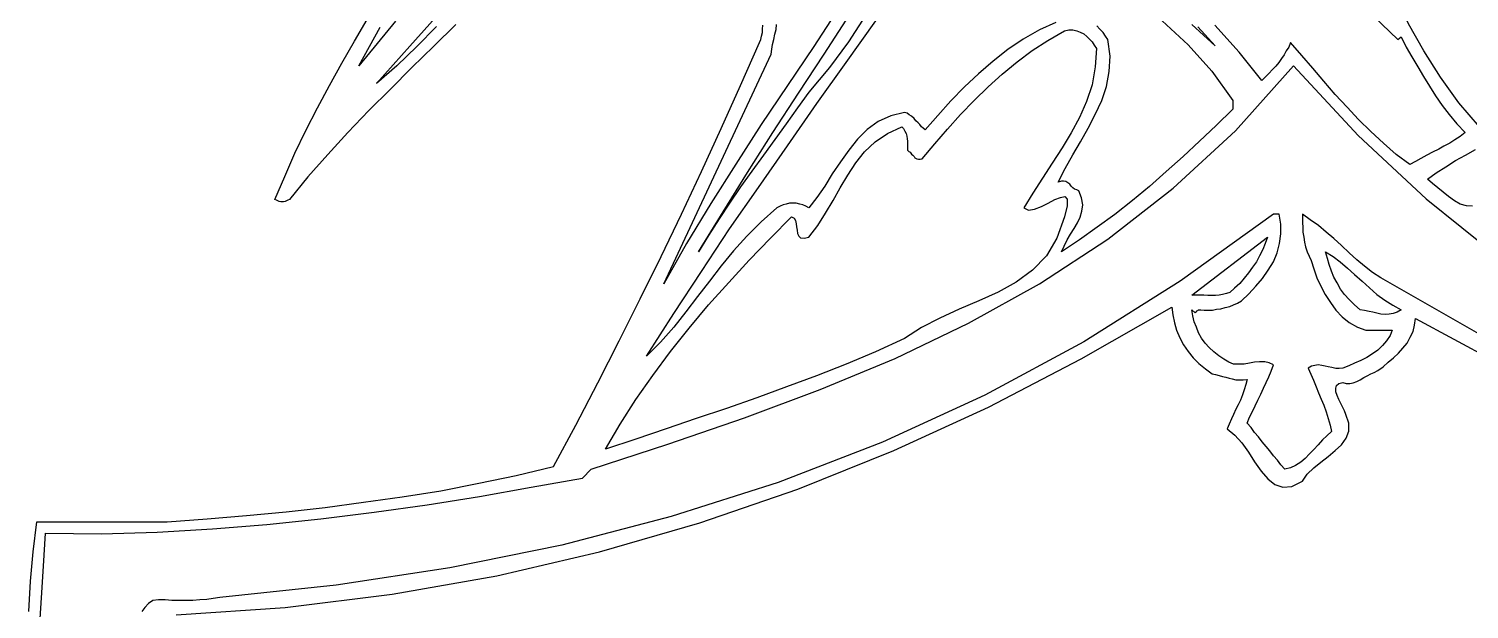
# Model space of a CAD drawing. Extents: x 0.04 to 5.96, y 0.04 to 9.15.
# Drawn here: x 0.054 to 3.341, y 5.681 to 7.005 of the extents above; entities that cross this region are included whole.
import ezdxf

# ---------------------------------------------------------------- set-up
doc = ezdxf.new("R2010")
doc.units = 0
doc.layers.add('1', color=7, linetype='Continuous')

msp = doc.modelspace()

# ---------------------------------------------------------------- linework, layer by layer
for points in [[(0.054, 5.676), (0.058, 5.745), (0.064, 5.812), (0.072, 5.88), (0.1, 5.88), (0.129, 5.88), (0.158, 5.88), (0.188, 5.88), (0.218, 5.88), (0.249, 5.88), (0.279, 5.88), (0.31, 5.88), (0.34, 5.88), (0.37, 5.88), (0.461, 5.887), (0.551, 5.895), (0.641, 5.903), (0.73, 5.913), (0.818, 5.925), (0.906, 5.937), (0.994, 5.951), (1.081, 5.968), (1.166, 5.986), (1.251, 6.006), (1.302, 6.101), (1.352, 6.197), (1.401, 6.293), (1.449, 6.389), (1.497, 6.485), (1.543, 6.582), (1.589, 6.679), (1.634, 6.777), (1.678, 6.875), (1.721, 6.973), (1.724, 6.98), (1.726, 6.988), (1.728, 6.996), (1.728, 7.004), (1.729, 7.013)], [(1.028, 7.014), (0.978, 6.965), (0.928, 6.916), (0.879, 6.867), (0.83, 6.818), (0.782, 6.768), (0.736, 6.718), (0.691, 6.667), (0.649, 6.615), (0.645, 6.614), (0.642, 6.612), (0.639, 6.611), (0.635, 6.61), (0.632, 6.61), (0.629, 6.61), (0.625, 6.611), (0.622, 6.612), (0.619, 6.614), (0.615, 6.615), (0.638, 6.668), (0.661, 6.721), (0.686, 6.773), (0.713, 6.824), (0.74, 6.875), (0.768, 6.926), (0.797, 6.976), (0.826, 7.026)]]:
    msp.add_lwpolyline(points)
at = {"layer": '1'}
for points in [[(3.364, 6.781), (3.317, 6.836), (3.275, 6.894), (3.237, 6.954), (3.202, 7.016), (3.172, 7.08), (3.144, 7.145), (3.119, 7.212), (3.097, 7.279), (3.077, 7.348), (3.059, 7.417), (3.064, 7.42), (3.069, 7.424), (3.075, 7.427), (3.082, 7.43), (3.088, 7.434), (3.096, 7.437), (3.103, 7.439), (3.11, 7.441), (3.118, 7.442), (3.125, 7.443)], [(0.984, 7.01), (0.939, 6.964), (0.894, 6.92), (0.847, 6.88), (0.923, 6.965), (1.002, 7.052)], [(1.903, 7.053), (1.845, 6.964), (1.785, 6.875), (1.725, 6.786), (1.667, 6.696), (1.61, 6.606), (1.555, 6.515), (1.503, 6.423), (1.748, 6.947), (1.749, 6.958), (1.751, 6.969), (1.754, 6.98), (1.756, 6.992), (1.759, 7.003), (1.76, 7.014)], [(1.963, 7.035), (1.924, 6.975), (1.881, 6.916), (1.834, 6.86), (1.808, 6.824), (1.782, 6.788), (1.756, 6.752), (1.73, 6.716), (1.704, 6.68), (1.678, 6.644), (1.653, 6.607), (1.629, 6.571), (1.605, 6.533), (1.582, 6.496), (1.638, 6.587), (1.694, 6.677), (1.752, 6.768), (1.81, 6.858), (1.869, 6.947), (1.927, 7.037)], [(3.105, 7.05), (3.178, 6.98)], [(0.891, 7.022), (0.807, 6.92), (0.856, 7.008)], [(2.49, 6.96), (2.487, 6.918), (2.48, 6.877), (2.467, 6.839), (2.451, 6.802), (2.432, 6.767), (2.412, 6.733), (2.389, 6.698), (2.367, 6.664), (2.345, 6.63), (2.324, 6.596), (2.335, 6.591), (2.349, 6.593), (2.365, 6.599), (2.38, 6.607), (2.395, 6.615), (2.408, 6.62), (2.418, 6.622), (2.423, 6.616), (2.423, 6.601), (2.417, 6.576), (2.4, 6.527), (2.376, 6.487), (2.344, 6.454), (2.307, 6.427), (2.266, 6.404), (2.222, 6.384), (2.177, 6.365), (2.133, 6.345), (2.091, 6.323), (2.052, 6.298), (1.986, 6.268), (1.919, 6.24), (1.851, 6.213), (1.783, 6.188), (1.715, 6.163), (1.646, 6.139), (1.577, 6.116), (1.508, 6.092), (1.439, 6.069), (1.37, 6.046), (1.403, 6.103), (1.439, 6.159), (1.478, 6.214), (1.518, 6.269), (1.561, 6.322), (1.605, 6.375), (1.651, 6.426), (1.698, 6.477), (1.746, 6.527), (1.794, 6.576), (1.8, 6.573), (1.803, 6.567), (1.805, 6.56), (1.806, 6.553), (1.807, 6.545), (1.808, 6.538), (1.811, 6.532), (1.815, 6.528), (1.823, 6.527), (1.834, 6.529), (1.854, 6.556), (1.872, 6.584), (1.889, 6.613), (1.905, 6.642), (1.923, 6.671), (1.941, 6.699), (1.961, 6.724), (1.985, 6.747), (2.013, 6.766), (2.046, 6.781), (2.05, 6.777), (2.053, 6.771), (2.056, 6.766), (2.057, 6.76), (2.058, 6.754), (2.059, 6.748), (2.059, 6.742), (2.059, 6.737), (2.059, 6.732), (2.059, 6.728), (2.062, 6.725), (2.065, 6.723), (2.068, 6.719), (2.071, 6.716), (2.074, 6.713), (2.076, 6.71), (2.08, 6.708), (2.084, 6.707), (2.088, 6.707), (2.092, 6.708), (2.121, 6.742), (2.15, 6.776), (2.18, 6.809), (2.211, 6.841), (2.243, 6.872), (2.275, 6.901), (2.309, 6.929), (2.343, 6.955), (2.379, 6.978), (2.417, 7), (2.427, 7.002), (2.436, 7.002), (2.445, 7), (2.453, 6.997), (2.461, 6.993), (2.468, 6.987), (2.474, 6.981), (2.48, 6.975), (2.485, 6.967), (2.49, 6.96)], [(2.397, 7.019), (2.36, 7.002), (2.323, 6.981), (2.288, 6.957), (2.254, 6.931), (2.221, 6.902), (2.189, 6.872), (2.158, 6.84), (2.128, 6.807), (2.099, 6.774), (2.095, 6.778), (2.091, 6.781), (2.087, 6.786), (2.083, 6.79), (2.078, 6.795), (2.074, 6.8), (2.068, 6.805), (2.063, 6.808), (2.058, 6.812), (2.052, 6.814), (2.021, 6.806), (1.992, 6.793), (1.967, 6.775), (1.945, 6.753), (1.925, 6.728), (1.906, 6.701), (1.887, 6.674), (1.87, 6.646), (1.852, 6.62), (1.834, 6.596), (1.827, 6.6), (1.82, 6.603), (1.813, 6.605), (1.805, 6.607), (1.798, 6.607), (1.79, 6.607), (1.782, 6.605), (1.775, 6.603), (1.768, 6.6), (1.761, 6.596), (1.725, 6.564), (1.692, 6.532), (1.662, 6.498), (1.634, 6.464), (1.607, 6.429), (1.58, 6.394), (1.553, 6.359), (1.526, 6.324), (1.495, 6.29), (1.463, 6.258), (1.526, 6.355), (1.589, 6.451), (1.653, 6.548), (1.719, 6.643), (1.785, 6.738), (1.852, 6.834), (1.919, 6.928), (1.987, 7.023)], [(2.801, 6.841), (2.801, 6.821), (2.763, 6.784), (2.725, 6.748), (2.688, 6.713), (2.649, 6.679), (2.611, 6.645), (2.572, 6.613), (2.532, 6.581), (2.492, 6.552), (2.451, 6.523), (2.41, 6.496), (2.416, 6.509), (2.423, 6.523), (2.431, 6.536), (2.439, 6.549), (2.447, 6.562), (2.453, 6.575), (2.457, 6.589), (2.459, 6.603), (2.456, 6.619), (2.45, 6.635), (2.445, 6.637), (2.44, 6.639), (2.436, 6.642), (2.432, 6.646), (2.429, 6.65), (2.425, 6.653), (2.42, 6.656), (2.415, 6.657), (2.41, 6.657), (2.403, 6.655), (2.419, 6.686), (2.436, 6.717), (2.454, 6.747), (2.471, 6.778), (2.487, 6.809), (2.502, 6.841), (2.513, 6.873), (2.519, 6.907), (2.521, 6.942), (2.516, 6.98), (2.511, 6.988), (2.505, 6.996), (2.498, 7.004), (2.491, 7.011)], [(2.64, 7.023), (2.699, 6.968), (2.753, 6.908), (2.801, 6.841)], [(2.761, 6.966), (2.708, 7.014)], [(2.721, 7.009), (2.761, 6.966)], [(3.178, 6.98), (3.185, 6.986), (3.197, 6.963), (3.21, 6.941), (3.223, 6.918), (3.236, 6.896), (3.25, 6.874), (3.264, 6.852), (3.279, 6.83), (3.295, 6.809), (3.312, 6.788), (3.331, 6.768), (3.32, 6.759), (3.308, 6.751), (3.296, 6.744), (3.283, 6.737), (3.271, 6.73), (3.257, 6.723), (3.244, 6.716), (3.23, 6.709), (3.218, 6.702), (3.205, 6.695), (3.174, 6.718), (3.145, 6.744), (3.116, 6.77), (3.088, 6.798), (3.062, 6.826), (3.035, 6.855), (3.009, 6.885), (2.984, 6.915), (2.959, 6.944), (2.933, 6.973), (2.929, 6.963), (2.923, 6.954), (2.918, 6.945), (2.912, 6.937), (2.906, 6.928), (2.899, 6.919), (2.891, 6.911), (2.884, 6.903), (2.876, 6.895), (2.867, 6.887), (2.816, 6.951), (2.76, 7.013)], [(0.08, 5.66), (0.083, 5.707), (0.086, 5.755), (0.089, 5.804), (0.092, 5.854), (0.22, 5.853), (0.347, 5.857), (0.473, 5.864), (0.597, 5.874), (0.72, 5.887), (0.842, 5.902), (0.963, 5.919), (1.082, 5.938), (1.2, 5.959), (1.317, 5.98), (1.337, 6), (1.512, 6.057), (1.687, 6.117), (1.86, 6.182), (2.031, 6.253), (2.198, 6.333), (2.36, 6.423), (2.516, 6.525), (2.665, 6.641), (2.807, 6.772), (2.94, 6.92), (3.087, 6.761), (3.242, 6.617), (3.405, 6.486)], [(3.348, 6.6), (3.334, 6.601), (3.32, 6.605), (3.307, 6.612), (3.293, 6.622), (3.281, 6.632), (3.269, 6.642), (3.257, 6.652), (3.245, 6.662), (3.265, 6.676), (3.287, 6.69), (3.309, 6.704), (3.332, 6.716), (3.355, 6.729)], [(3.368, 6.306), (3.139, 6.437), (3.12, 6.449), (3.102, 6.463), (3.084, 6.478), (3.067, 6.494), (3.049, 6.51), (3.032, 6.526), (3.014, 6.541), (2.997, 6.556), (2.978, 6.569), (2.96, 6.582), (2.96, 6.573), (2.96, 6.562), (2.961, 6.552), (2.961, 6.541), (2.963, 6.529), (2.965, 6.518), (2.967, 6.507), (2.971, 6.496), (2.975, 6.486), (2.98, 6.476), (2.986, 6.457), (2.993, 6.437), (3.002, 6.418), (3.012, 6.399), (3.024, 6.38), (3.036, 6.363), (3.051, 6.348), (3.067, 6.335), (3.086, 6.324), (3.105, 6.317), (3.165, 6.317), (3.16, 6.305), (3.152, 6.293), (3.143, 6.282), (3.132, 6.272), (3.12, 6.263), (3.107, 6.255), (3.093, 6.248), (3.079, 6.242), (3.066, 6.236), (3.052, 6.231), (3.044, 6.23), (3.036, 6.23), (3.027, 6.232), (3.019, 6.234), (3.012, 6.235), (3.004, 6.237), (2.996, 6.238), (2.988, 6.237), (2.981, 6.235), (2.973, 6.231), (2.979, 6.217), (2.985, 6.203), (2.991, 6.188), (2.997, 6.174), (3.003, 6.16), (3.009, 6.146), (3.014, 6.131), (3.019, 6.116), (3.023, 6.101), (3.026, 6.086), (3.016, 6.076), (3.006, 6.067), (2.996, 6.056), (2.986, 6.045), (2.976, 6.035), (2.966, 6.025), (2.956, 6.016), (2.944, 6.009), (2.933, 6.003), (2.92, 6), (2.911, 6.01), (2.903, 6.021), (2.894, 6.031), (2.886, 6.042), (2.877, 6.052), (2.868, 6.063), (2.86, 6.074), (2.851, 6.084), (2.843, 6.095), (2.834, 6.105), (2.839, 6.119), (2.846, 6.132), (2.852, 6.145), (2.858, 6.158), (2.865, 6.171), (2.871, 6.185), (2.877, 6.198), (2.883, 6.211), (2.889, 6.224), (2.894, 6.238), (2.884, 6.243), (2.874, 6.245), (2.862, 6.245), (2.851, 6.244), (2.839, 6.242), (2.827, 6.24), (2.815, 6.24), (2.803, 6.24), (2.792, 6.244), (2.781, 6.251), (2.769, 6.259), (2.758, 6.268), (2.747, 6.278), (2.738, 6.288), (2.73, 6.299), (2.723, 6.311), (2.718, 6.324), (2.713, 6.336), (2.71, 6.35), (2.708, 6.364), (2.715, 6.357), (2.716, 6.358), (2.718, 6.36), (2.719, 6.361), (2.721, 6.362), (2.722, 6.364), (2.724, 6.364), (2.726, 6.364), (2.728, 6.364), (2.736, 6.363), (2.745, 6.363), (2.755, 6.363), (2.764, 6.365), (2.774, 6.366), (2.784, 6.369), (2.794, 6.371), (2.803, 6.375), (2.812, 6.379), (2.821, 6.384), (2.838, 6.4), (2.854, 6.418), (2.869, 6.435), (2.882, 6.454), (2.894, 6.473), (2.902, 6.494), (2.908, 6.515), (2.911, 6.537), (2.911, 6.559), (2.907, 6.582), (2.894, 6.582), (2.681, 6.429), (2.461, 6.291), (2.235, 6.169), (2.002, 6.062), (1.764, 5.97), (1.52, 5.892), (1.27, 5.827), (1.015, 5.775), (0.755, 5.736), (0.49, 5.708), (0.475, 5.705), (0.46, 5.703), (0.444, 5.702), (0.428, 5.701), (0.412, 5.701), (0.396, 5.701), (0.38, 5.701), (0.365, 5.702), (0.35, 5.702), (0.337, 5.701), (0.327, 5.694), (0.319, 5.685), (0.312, 5.676)], [(2.794, 6.403), (2.787, 6.401), (2.778, 6.399), (2.77, 6.397), (2.762, 6.396), (2.753, 6.396), (2.744, 6.396), (2.735, 6.397), (2.725, 6.397), (2.717, 6.397), (2.708, 6.397), (2.88, 6.529), (2.875, 6.515), (2.87, 6.501), (2.862, 6.487), (2.855, 6.473), (2.846, 6.461), (2.837, 6.448), (2.827, 6.436), (2.817, 6.424), (2.805, 6.413), (2.794, 6.403)], [(3.185, 6.364), (3.176, 6.358), (3.167, 6.355), (3.158, 6.354), (3.149, 6.353), (3.139, 6.354), (3.13, 6.356), (3.121, 6.358), (3.112, 6.36), (3.102, 6.362), (3.092, 6.364), (3.079, 6.375), (3.067, 6.387), (3.056, 6.399), (3.047, 6.411), (3.039, 6.425), (3.032, 6.438), (3.026, 6.452), (3.021, 6.467), (3.017, 6.481), (3.013, 6.496), (3.03, 6.485), (3.046, 6.473), (3.063, 6.459), (3.079, 6.444), (3.096, 6.429), (3.113, 6.414), (3.13, 6.399), (3.148, 6.386), (3.166, 6.374), (3.185, 6.364)], [(0.39, 5.668), (0.639, 5.685), (0.883, 5.715), (1.122, 5.757), (1.356, 5.812), (1.585, 5.878), (1.809, 5.955), (2.028, 6.043), (2.244, 6.142), (2.455, 6.252), (2.662, 6.37), (2.664, 6.352), (2.668, 6.334), (2.673, 6.317), (2.68, 6.3), (2.689, 6.284), (2.699, 6.269), (2.711, 6.254), (2.724, 6.241), (2.739, 6.229), (2.754, 6.218), (2.762, 6.216), (2.77, 6.214), (2.778, 6.212), (2.785, 6.21), (2.793, 6.208), (2.8, 6.206), (2.808, 6.204), (2.817, 6.204), (2.825, 6.204), (2.834, 6.205), (2.831, 6.193), (2.827, 6.181), (2.823, 6.17), (2.819, 6.158), (2.813, 6.147), (2.808, 6.137), (2.803, 6.125), (2.798, 6.115), (2.793, 6.103), (2.788, 6.092), (2.806, 6.078), (2.822, 6.06), (2.837, 6.039), (2.851, 6.017), (2.866, 5.996), (2.881, 5.978), (2.897, 5.965), (2.915, 5.959), (2.936, 5.961), (2.96, 5.973), (2.971, 5.989), (2.986, 6.003), (3.002, 6.016), (3.019, 6.029), (3.035, 6.043), (3.049, 6.056), (3.06, 6.071), (3.066, 6.087), (3.066, 6.105), (3.059, 6.125), (3.056, 6.133), (3.052, 6.141), (3.048, 6.15), (3.043, 6.159), (3.039, 6.168), (3.036, 6.177), (3.036, 6.185), (3.038, 6.191), (3.043, 6.196), (3.052, 6.198), (3.06, 6.196), (3.068, 6.196), (3.076, 6.197), (3.084, 6.2), (3.092, 6.204), (3.1, 6.209), (3.108, 6.213), (3.116, 6.218), (3.124, 6.221), (3.132, 6.225), (3.144, 6.234), (3.156, 6.244), (3.168, 6.254), (3.179, 6.265), (3.189, 6.276), (3.199, 6.288), (3.206, 6.301), (3.213, 6.314), (3.216, 6.329), (3.218, 6.344), (3.393, 6.25)]]:
    msp.add_lwpolyline(points, dxfattribs=at)

doc.saveas('drawing.dxf')
